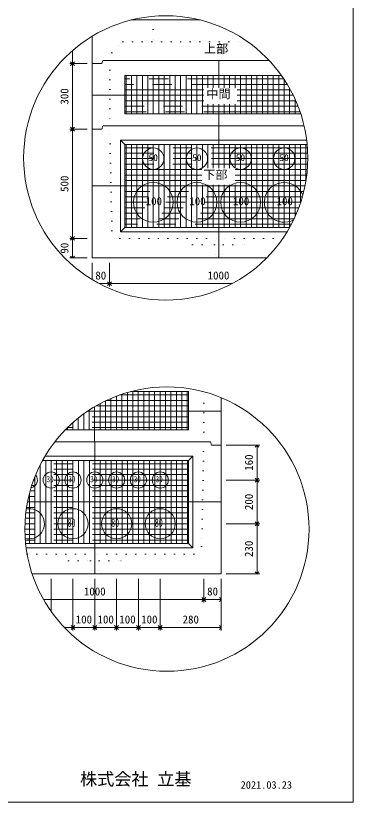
# Model space of a CAD drawing. Units: millimetres, scale not verified. Extents: x -4890 to 4890, y -2536 to 2138.
# Drawn here: x -2944 to -1830, y -2137 to 456 of the extents above; entities that cross this region are included whole.
import ezdxf
from ezdxf.enums import TextEntityAlignment as Align

# ---------------------------------------------------------------- set-up
doc = ezdxf.new("R2010")
doc.units = ezdxf.units.MM
doc.header["$LTSCALE"] = 10
for name, pattern in [('DASHED1', [1.8, 1.2, -0.6]), ('USER2', [50.8, 31.75, -6.35, 6.35, -6.35]), ('USER5', [3.185, 0.01, -3.175])]:
    doc.linetypes.add(name, pattern=pattern)
for name, color, linetype, lineweight in [('0-2_waku', 7, 'Continuous', 18), ('0-3_gaikei', 7, 'Continuous', 18), ('0-4_kakure', 7, 'DASHED1', 5), ('0-5_sunpou', 7, 'Continuous', 5), ('0-8_hole', 7, 'Continuous', 18), ('0-9_uchigawa', 6, 'Continuous', 18), ('0-E_文字１', 7, 'Continuous', 18), ('0-F_コア部分\u3000寸法補助線3', 150, 'USER2', 18), ('1-0_コア部分\u3000寸法補助線2', 150, 'USER2', 18), ('1-1_コア部分\u3000中心補助線', 1, 'Continuous', 18), ('1-2_コア部分\u3000寸法補助線', 7, 'USER2', 5), ('1-3_uchigawa2', 6, 'USER2', 18)]:
    doc.layers.add(name, color=color, linetype=linetype, lineweight=lineweight)
doc.styles.add('ＭＳ ゴシック', font='')
doc.styles.get('ＭＳ ゴシック').set_extended_font_data('MS Gothic')

# ---------------------------------------------------------------- blocks, each defined once
blk = doc.blocks.new('_Open90')
at = {"layer": '0-5_sunpou'}
blk.add_line((0, 0), (-1, 0), dxfattribs=at)
blk.add_lwpolyline([(-0.5, 0.5), (0, 0), (-0.5, -0.5)], dxfattribs=at)

msp = doc.modelspace()

# ---------------------------------------------------------------- linework, layer by layer
at = {"layer": '0-2_waku'}
for p in [(-1829.99, 2137.62), (-4889.99, -2137.38), (-4889.99, -2137.38), (-4889.99, -2137.38), (-4889.99, -2137.38)]:
    msp.add_line(p, (-1829.99, -2137.38), dxfattribs=at)
at = {"layer": '0-3_gaikei'}
for p, q in [((-2562.74, 441.98), (-2508.69, 441.98)), ((-2562.74, 441.98), (-2508.69, 441.98)), ((-2562.74, 441.98), (-2508.69, 441.98)), ((-2335.64, 441.98), (-2562.74, 441.98)), ((-2562.69, 441.98), (-2335.64, 441.98)), ((-2562.69, 441.98), (-2335.64, 441.98)), ((-2692.29, 297.98), (-2692.29, 387.99)), ((-2692.29, 297.98), (-2692.29, -342.82)), ((-2659.89, 297.98), (-2692.29, 297.98)), ((-2659.89, 297.98), (-2692.29, 297.98)), ((-2656.29, 308.78), (-2659.89, 297.98)), ((-2274.08, 308.78), (-2655.68, 308.78)), ((-2108.1, 308.78), (-2274.69, 308.78)), ((-2659.89, 81.98), (-2692.29, 81.98)), ((-2659.89, 81.98), (-2692.29, 81.98)), ((-2656.29, 92.78), (-2659.89, 81.98)), ((-2274.08, 92.78), (-2655.68, 92.78)), ((-1992.39, 92.78), (-2274.69, 92.78)), ((-2692.29, -342.82), (-2115.98, -342.82)), ((-2692.29, -342.82), (-2115.98, -342.82)), ((-2692.29, -342.82), (-2115.98, -342.82)), ((-2265.59, -1161.41), (-2265.59, -803.45)), ((-2301.59, -949.01), (-2297.99, -959.81)), ((-2265.59, -959.81), (-2297.99, -959.81))]:
    msp.add_line(p, q, dxfattribs=at)
for points in [[(-2301.59, -949.01), (-2683.19, -949.01), (-2815.26, -949.01)], [(-2889.9, -1384.61), (-2265.59, -1384.61), (-2265.59, -959.81)], [(-2880.76, -1384.61), (-2265.59, -1384.61), (-2265.59, -959.81)]]:
    msp.add_lwpolyline(points, dxfattribs=at)
at = {"layer": '0-4_kakure', "linetype": 'USER5', "lineweight": 18}
for p, q in [((-2490.69, 441.98), (-2490.69, 454.1)), ((-2490.69, 441.98), (-2490.69, 369.98)), ((-2626.88, 333.98), (-2590.88, 369.98)), ((-2590.88, 369.98), (-2178.6, 369.98)), ((-2626.88, 333.98), (-2634.08, 308.78)), ((-2634.08, 308.78), (-2634.08, 92.78)), ((-2626.65, -252.82), (-2634.08, 92.78)), ((-2626.65, -252.82), (-2600.9, -278.02)), ((-2600.9, -278.02), (-2274.08, -278.02)), ((-2360.48, -299.62), (-2382.08, -278.02)), ((-2062.43, -278.02), (-2274.08, -278.02)), ((-2187.68, -299.62), (-2166.08, -278.02)), ((-2360.48, -299.62), (-2288.48, -299.62)), ((-2288.48, -299.62), (-2285.6, -342.82)), ((-2259.68, -299.62), (-2262.56, -342.82)), ((-2259.68, -299.62), (-2187.68, -299.62)), ((-2323.19, -949.01), (-2323.19, -783.87)), ((-2323.19, -949.01), (-2330.62, -1294.61)), ((-2330.62, -1294.61), (-2356.37, -1319.81)), ((-2906.42, -1319.81), (-2683.19, -1319.81)), ((-2769.59, -1341.41), (-2791.19, -1319.81)), ((-2356.37, -1319.81), (-2683.19, -1319.81)), ((-2596.79, -1341.41), (-2575.19, -1319.81)), ((-2769.59, -1341.41), (-2697.59, -1341.41)), ((-2697.59, -1341.41), (-2694.71, -1384.61)), ((-2668.79, -1341.41), (-2671.67, -1384.61)), ((-2668.79, -1341.41), (-2596.79, -1341.41))]:
    msp.add_line(p, q, dxfattribs=at)
at = {"layer": '0-5_sunpou', "color": 150, "lineweight": 18}
for p, q in [((-2756.6, 341.1), (-2756.6, 310.94)), ((-2708.13, 297.98), (-2765.96, 297.98)), ((-2723.97, 297.98), (-2765.96, 297.98)), ((-2756.6, 285.02), (-2756.6, 94.94)), ((-2708.13, 81.98), (-2765.96, 81.98)), ((-2708.13, 81.98), (-2765.96, 81.98)), ((-2756.6, 69.02), (-2756.6, -265.06)), ((-2708.13, -278.02), (-2765.96, -278.02)), ((-2723.97, -278.02), (-2765.96, -278.02)), ((-2756.6, -290.98), (-2756.6, -329.86)), ((-2708.13, -342.82), (-2765.96, -342.82)), ((-2692.29, -358.66), (-2692.29, -413.87)), ((-2634.69, -358.66), (-2634.69, -436.72)), ((-2634.69, -358.66), (-2634.69, -436.72)), ((-2668.51, -427.36), (-2647.65, -427.36)), ((-2621.73, -427.36), (-2229.87, -427.36)), ((-2249.75, -959.81), (-2138.44, -959.81)), ((-2147.8, -972.77), (-2147.8, -1062.05)), ((-2249.75, -1075.01), (-2138.44, -1075.01)), ((-2249.75, -1075.01), (-2138.44, -1075.01)), ((-2147.8, -1087.97), (-2147.8, -1206.05)), ((-2249.75, -1219.01), (-2138.44, -1219.01)), ((-2249.75, -1219.01), (-2138.44, -1219.01)), ((-2147.8, -1231.97), (-2147.8, -1371.65)), ((-2249.75, -1384.61), (-2138.44, -1384.61)), ((-2827.19, -1400.45), (-2827.19, -1508.25)), ((-2755.19, -1400.45), (-2755.19, -1570.91)), ((-2755.19, -1400.45), (-2755.19, -1570.91)), ((-2683.19, -1400.45), (-2683.19, -1570.91)), ((-2683.19, -1400.45), (-2683.19, -1570.91)), ((-2611.19, -1400.45), (-2611.19, -1570.91)), ((-2611.19, -1400.45), (-2611.19, -1570.91)), ((-2539.19, -1400.45), (-2539.19, -1570.91)), ((-2539.19, -1400.45), (-2539.19, -1570.91)), ((-2467.19, -1400.45), (-2467.19, -1570.91)), ((-2467.19, -1400.45), (-2467.19, -1570.91)), ((-2323.19, -1400.45), (-2323.19, -1478.51)), ((-2323.19, -1400.45), (-2323.19, -1478.51)), ((-2265.59, -1400.45), (-2265.59, -1478.51)), ((-2265.59, -1400.45), (-2265.59, -1570.91)), ((-2852.16, -1469.15), (-2336.15, -1469.15)), ((-2310.23, -1469.15), (-2278.55, -1469.15)), ((-2783.05, -1561.55), (-2768.15, -1561.55)), ((-2742.23, -1561.55), (-2696.15, -1561.55)), ((-2670.23, -1561.55), (-2624.15, -1561.55)), ((-2598.23, -1561.55), (-2552.15, -1561.55)), ((-2526.23, -1561.55), (-2480.15, -1561.55)), ((-2454.23, -1561.55), (-2278.55, -1561.55))]:
    msp.add_line(p, q, dxfattribs=at)
for centre in [(-2449.19, -12.94), (-2444.98, -1236.66)]:
    msp.add_circle(centre, 468.88, dxfattribs=at)
at = {"layer": '0-8_hole'}
for centre, radius in [((-2490.08, -15.22), 35.28), ((-2346.08, -15.22), 35.28), ((-2202.08, -15.22), 35.28), ((-2058.08, -15.22), 35.28), ((-2490.08, -159.22), 65.52), ((-2346.08, -159.22), 65.52), ((-2202.08, -159.22), 65.52), ((-2827.19, -1075.01), 26.64), ((-2755.19, -1075.01), 26.64), ((-2683.19, -1075.01), 26.64), ((-2611.19, -1075.01), 26.64), ((-2539.19, -1075.01), 26.64), ((-2467.19, -1075.01), 26.64), ((-2755.19, -1219.01), 49.68), ((-2611.19, -1219.01), 49.68), ((-2467.19, -1219.01), 49.68)]:
    msp.add_circle(centre, radius, dxfattribs=at)
for centre, radius, start, end in [((-2058.08, -159.22), 65.52, 20.66629, 298.32089), ((-2899.19, -1075.01), 26.64, 281.59033, 39.2294), ((-2899.19, -1219.01), 49.68, 253.99064, 101.55918)]:
    msp.add_arc(centre, radius, start, end, dxfattribs=at)
at = {"layer": '0-9_uchigawa'}
for p, q in [((-2598.08, 45.98), (-2583.68, 31.58)), ((-2598.08, -256.42), (-2598.08, 45.98)), ((-2583.68, 31.58), (-2274.08, 31.58)), ((-2583.68, -242.02), (-2583.68, 31.58)), ((-2274.08, 31.58), (-1982.43, 31.58)), ((-2598.08, -256.42), (-2583.68, -242.02)), ((-2598.08, -256.42), (-2048.48, -256.42)), ((-2583.68, -242.02), (-2040.08, -242.02)), ((-2373.59, -1283.81), (-2373.59, -1010.21)), ((-2359.19, -1298.21), (-2359.19, -995.81)), ((-2911.48, -1283.81), (-2373.59, -1283.81)), ((-2359.19, -1298.21), (-2373.59, -1283.81)), ((-2909.8, -1298.21), (-2359.19, -1298.21))]:
    msp.add_line(p, q, dxfattribs=at)
for points in [[(-2598.08, 45.98), (-2274.08, 45.98), (-1984.03, 45.98)], [(-2855.55, -1010.21), (-2683.19, -1010.21), (-2373.59, -1010.21), (-2359.19, -995.81)], [(-2847.27, -995.81), (-2683.19, -995.81), (-2359.19, -995.81)]]:
    msp.add_lwpolyline(points, dxfattribs=at)
at = {"layer": '0-F_コア部分\u3000寸法補助線3'}
for p, q in [((-2580.08, 132.38), (-2580.08, 258.38)), ((-2544.08, 132.38), (-2544.08, 258.38)), ((-2508.08, 132.38), (-2508.08, 258.38)), ((-2472.08, 132.38), (-2472.08, 258.38)), ((-2436.08, 132.38), (-2436.08, 258.38)), ((-2400.08, 132.38), (-2400.08, 258.38)), ((-2364.08, 132.38), (-2364.08, 258.38)), ((-2328.08, 132.38), (-2328.08, 258.38)), ((-2292.08, 218.61), (-2292.08, 258.38)), ((-2256.08, 218.61), (-2256.08, 258.38)), ((-2220.08, 218.61), (-2220.08, 258.38)), ((-2184.08, 132.38), (-2184.08, 258.38)), ((-2148.08, 132.38), (-2148.08, 258.38)), ((-2112.08, 132.38), (-2112.08, 258.38)), ((-2076.08, 132.38), (-2076.08, 258.38)), ((-2323.08, 211.58), (-2583.68, 211.58)), ((-2037.56, 211.58), (-2212.91, 211.58)), ((-2040.08, 132.38), (-2040.08, 216.13)), ((-2323.08, 175.58), (-2583.68, 175.58)), ((-2292.08, 132.38), (-2292.08, 164.7)), ((-2256.08, 132.38), (-2256.08, 164.7)), ((-2220.08, 132.38), (-2220.08, 164.7)), ((-2019.88, 175.58), (-2212.91, 175.58)), ((-2004.08, 132.38), (-2004.08, 134.45)), ((-2580.08, -242.02), (-2580.08, 31.58)), ((-2544.08, -242.02), (-2544.08, 31.58)), ((-2508.08, -242.02), (-2508.08, 31.58)), ((-2472.08, -242.02), (-2472.08, 31.58)), ((-2436.08, -242.02), (-2436.08, 31.58)), ((-2400.08, -242.02), (-2400.08, 31.58)), ((-2364.08, -242.02), (-2364.08, 31.58)), ((-2328.08, -47.19), (-2328.08, 31.58)), ((-2292.08, -47.19), (-2292.08, 31.58)), ((-2256.08, -47.19), (-2256.08, 31.58)), ((-2220.08, -47.19), (-2220.08, 31.58)), ((-2184.08, -242.02), (-2184.08, 31.58)), ((-2148.08, -242.02), (-2148.08, 31.58)), ((-2112.08, -242.02), (-2112.08, 31.58)), ((-2076.08, -242.02), (-2076.08, 31.58)), ((-2040.08, -242.02), (-2040.08, 31.58)), ((-2004.08, -160.33), (-2004.08, 31.58)), ((-1981.53, 20.78), (-2583.68, 20.78)), ((-1980.32, -15.22), (-2583.68, -15.22)), ((-2329.7, -51.22), (-2583.68, -51.22)), ((-1981.88, -51.22), (-2219.54, -51.22)), ((-2329.7, -87.22), (-2583.68, -87.22)), ((-2328.08, -242.02), (-2328.08, -101.1)), ((-2292.08, -242.02), (-2292.08, -101.1)), ((-2256.08, -242.02), (-2256.08, -101.1)), ((-2220.08, -242.02), (-2220.08, -101.1)), ((-1986.23, -87.22), (-2219.54, -87.22)), ((-1993.46, -123.22), (-2583.68, -123.22)), ((-2003.71, -159.22), (-2583.68, -159.22)), ((-2017.19, -195.22), (-2583.68, -195.22)), ((-2034.22, -231.22), (-2583.68, -231.22)), ((-2593.8, -909.41), (-2593.8, -792.03)), ((-2557.8, -909.41), (-2557.8, -783.41)), ((-2521.8, -909.41), (-2521.8, -783.41)), ((-2485.8, -909.41), (-2485.8, -783.41)), ((-2449.8, -909.41), (-2449.8, -783.41)), ((-2413.8, -909.41), (-2413.8, -783.41)), ((-2377.8, -909.41), (-2377.8, -783.41)), ((-2665.8, -909.41), (-2665.8, -823.04)), ((-2629.8, -909.41), (-2629.8, -805.74)), ((-2701.8, -909.41), (-2701.8, -844.37)), ((-2374.2, -830.21), (-2678.74, -830.21)), ((-2737.8, -909.41), (-2737.8, -870.46)), ((-2374.2, -866.21), (-2732.41, -866.21)), ((-2773.8, -909.41), (-2773.8, -902.41)), ((-2845.19, -1283.81), (-2845.19, -1010.21)), ((-2809.19, -1283.81), (-2809.19, -1010.21)), ((-2773.19, -1283.81), (-2773.19, -1010.21)), ((-2737.19, -1283.81), (-2737.19, -1010.21)), ((-2701.19, -1283.81), (-2701.19, -1010.21)), ((-2665.19, -1283.81), (-2665.19, -1010.21)), ((-2629.19, -1283.81), (-2629.19, -1010.21)), ((-2593.19, -1283.81), (-2593.19, -1010.21)), ((-2557.19, -1283.81), (-2557.19, -1010.21)), ((-2521.19, -1283.81), (-2521.19, -1010.21)), ((-2485.19, -1283.81), (-2485.19, -1010.21)), ((-2449.19, -1283.81), (-2449.19, -1010.21)), ((-2413.19, -1283.81), (-2413.19, -1010.21)), ((-2377.19, -1283.81), (-2377.19, -1010.21)), ((-2373.59, -1021.01), (-2861.32, -1021.01)), ((-2373.59, -1057.01), (-2878.08, -1057.01)), ((-2881.19, -1283.81), (-2881.19, -1064.7)), ((-2373.59, -1093.01), (-2891.31, -1093.01)), ((-2373.59, -1129.01), (-2901.33, -1129.01)), ((-2373.59, -1165.01), (-2908.35, -1165.01)), ((-2373.59, -1201.01), (-2912.5, -1201.01)), ((-2373.59, -1237.01), (-2913.86, -1237.01)), ((-2373.59, -1273.01), (-2912.45, -1273.01))]:
    msp.add_line(p, q, dxfattribs=at)
at = {"layer": '1-0_コア部分\u3000寸法補助線2'}
for p, q in [((-2562.08, 132.38), (-2562.08, 258.38)), ((-2526.08, 132.38), (-2526.08, 258.38)), ((-2490.08, 132.38), (-2490.08, 258.38)), ((-2454.08, 132.38), (-2454.08, 258.38)), ((-2382.08, 132.38), (-2382.08, 258.38)), ((-2310.08, 218.61), (-2310.08, 258.38)), ((-2238.08, 218.61), (-2238.08, 258.38)), ((-2166.08, 132.38), (-2166.08, 258.38)), ((-2094.08, 132.38), (-2094.08, 258.38)), ((-2047.9, 229.58), (-2583.68, 229.58)), ((-2012.42, 157.58), (-2583.68, 157.58)), ((-2310.08, 132.38), (-2310.08, 164.7)), ((-2238.08, 132.38), (-2238.08, 164.7)), ((-2022.08, 132.38), (-2022.08, 180.51)), ((-2526.08, -242.02), (-2526.08, 31.58)), ((-2490.08, -242.02), (-2490.08, 31.58)), ((-2454.08, -242.02), (-2454.08, 31.58)), ((-2382.08, -242.02), (-2382.08, 31.58)), ((-2310.08, -47.19), (-2310.08, 31.58)), ((-2238.08, -47.19), (-2238.08, 31.58)), ((-2166.08, -242.02), (-2166.08, 31.58)), ((-2094.08, -242.02), (-2094.08, 31.58)), ((-2022.08, -206.39), (-2022.08, 31.58)), ((-1980.57, 2.78), (-2583.68, 2.78)), ((-2329.7, -69.22), (-2583.68, -69.22)), ((-1983.7, -69.22), (-2219.54, -69.22)), ((-2310.08, -242.02), (-2310.08, -101.1)), ((-2238.08, -242.02), (-2238.08, -101.1)), ((-1998.2, -141.22), (-2583.68, -141.22)), ((-2025.24, -213.22), (-2583.68, -213.22)), ((-2575.8, -909.41), (-2575.8, -786.4)), ((-2503.8, -909.41), (-2503.8, -783.41)), ((-2431.8, -909.41), (-2431.8, -783.41)), ((-2647.8, -909.41), (-2647.8, -813.92)), ((-2374.2, -812.21), (-2644.2, -812.21)), ((-2719.8, -909.41), (-2719.8, -856.77)), ((-2374.2, -884.21), (-2754.21, -884.21)), ((-2791.19, -1283.81), (-2791.19, -1010.21)), ((-2719.19, -1283.81), (-2719.19, -1010.21)), ((-2647.19, -1283.81), (-2647.19, -1010.21)), ((-2575.19, -1283.81), (-2575.19, -1010.21)), ((-2503.19, -1283.81), (-2503.19, -1010.21)), ((-2431.19, -1283.81), (-2431.19, -1010.21)), ((-2863.19, -1283.81), (-2863.19, -1024.65)), ((-2373.59, -1039.01), (-2870.16, -1039.01)), ((-2373.59, -1111.01), (-2896.71, -1111.01)), ((-2899.19, -1283.81), (-2899.19, -1120.29)), ((-2373.59, -1183.01), (-2910.78, -1183.01)), ((-2373.59, -1255.01), (-2913.5, -1255.01))]:
    msp.add_line(p, q, dxfattribs=at)
at = {"layer": '1-1_コア部分\u3000中心補助線'}
for p, q in [((-2274.08, 218.61), (-2274.08, 308.78)), ((-2323.08, 193.58), (-2692.29, 193.58)), ((-2028.24, 193.58), (-2212.91, 193.58)), ((-2274.08, 92.78), (-2274.08, 164.7)), ((-2274.08, -47.19), (-2274.08, 92.78)), ((-2274.08, -342.82), (-2274.08, -101.1)), ((-2691.68, -105.22), (-1989.48, -105.22)), ((-2266.82, -848.21), (-2707.57, -848.21)), ((-2683.8, -949.01), (-2683.8, -833.16)), ((-2683.19, -1384.61), (-2683.19, -949.01)), ((-2905.21, -1147.01), (-2265.59, -1147.01))]:
    msp.add_line(p, q, dxfattribs=at)
at = {"layer": '1-2_コア部分\u3000寸法補助線'}
for p, q in [((-2059.35, 247.58), (-2583.68, 247.58)), ((-2562.08, 132.38), (-2562.08, 258.38)), ((-2490.08, 132.38), (-2490.08, 258.38)), ((-2418.08, 132.38), (-2418.08, 258.38)), ((-2346.08, 132.38), (-2346.08, 258.38)), ((-2202.08, 132.38), (-2202.08, 258.38)), ((-2130.08, 132.38), (-2130.08, 258.38)), ((-2058.08, 132.38), (-2058.08, 245.67)), ((-2005.81, 139.58), (-2583.68, 139.58)), ((-2562.08, -242.02), (-2562.08, 31.58)), ((-2490.08, -242.02), (-2490.08, 31.58)), ((-2418.08, -242.02), (-2418.08, 31.58)), ((-2346.08, -242.02), (-2346.08, 31.58)), ((-2202.08, -242.02), (-2202.08, 31.58)), ((-2130.08, -242.02), (-2130.08, 31.58)), ((-2058.08, -242.02), (-2058.08, 31.58)), ((-1986.08, -86.25), (-1986.08, 31.58)), ((-1980.75, -33.22), (-2583.68, -33.22)), ((-2010.03, -177.22), (-2583.68, -177.22)), ((-2611.8, -909.41), (-2611.8, -798.46)), ((-2374.2, -794.21), (-2600.17, -794.21)), ((-2539.8, -909.41), (-2539.8, -783.41)), ((-2467.8, -909.41), (-2467.8, -783.41)), ((-2395.8, -909.41), (-2395.8, -783.41)), ((-2374.2, -902.21), (-2773.6, -902.21)), ((-2755.8, -909.41), (-2755.8, -885.61)), ((-2827.19, -1283.81), (-2827.19, -1010.21)), ((-2755.19, -1283.81), (-2755.19, -1010.21)), ((-2611.19, -1283.81), (-2611.19, -1010.21)), ((-2539.19, -1283.81), (-2539.19, -1010.21)), ((-2467.19, -1283.81), (-2467.19, -1010.21)), ((-2395.19, -1283.81), (-2395.19, -1010.21)), ((-2373.59, -1075.01), (-2885.11, -1075.01)), ((-2899.19, -1283.81), (-2899.19, -1120.29)), ((-2373.59, -1219.01), (-2913.52, -1219.01))]:
    msp.add_line(p, q, dxfattribs=at)
at = {"layer": '1-3_uchigawa2'}
for p, q in [((-2583.68, 258.38), (-2274.08, 258.38)), ((-2583.68, 258.38), (-2583.68, 132.38)), ((-2066.79, 258.38), (-2274.08, 258.38)), ((-2583.68, 132.38), (-2274.08, 132.38)), ((-2003.4, 132.38), (-2274.08, 132.38)), ((-2374.2, -783.41), (-2565.03, -783.41)), ((-2374.2, -783.41), (-2374.2, -909.41)), ((-2780.77, -909.41), (-2683.8, -909.41)), ((-2374.2, -909.41), (-2683.8, -909.41))]:
    msp.add_line(p, q, dxfattribs=at)

# ---------------------------------------------------------------- block references
at = {"layer": '0-5_sunpou', "xscale": 12.96, "yscale": 12.96}
for p, rotation in [((-2756.6, 297.98), 270), ((-2756.6, 297.98), 90), ((-2756.6, 81.98), 270), ((-2756.6, 81.98), 90), ((-2756.6, -278.02), 270), ((-2756.6, -278.02), 90), ((-2756.6, -342.82), 270), ((-2634.69, -427.36), 180), ((-2147.8, -959.81), 90), ((-2147.8, -1075.01), 270), ((-2147.8, -1075.01), 90), ((-2147.8, -1219.01), 270), ((-2147.8, -1219.01), 90), ((-2147.8, -1384.61), 270), ((-2323.19, -1469.15), 180), ((-2755.19, -1561.55), 180), ((-2683.19, -1561.55), 180), ((-2611.19, -1561.55), 180), ((-2539.19, -1561.55), 180), ((-2467.19, -1561.55), 180)]:
    msp.add_blockref('_Open90', p, dxfattribs=dict(at, rotation=rotation))
for p in [(-2634.69, -427.36), (-2323.19, -1469.15), (-2265.59, -1469.15), (-2755.19, -1561.55), (-2683.19, -1561.55), (-2611.19, -1561.55), (-2539.19, -1561.55), (-2467.19, -1561.55), (-2265.59, -1561.55)]:
    msp.add_blockref('_Open90', p, dxfattribs=at)

# ---------------------------------------------------------------- texts
at = {"layer": '0-5_sunpou', "style": 'ＭＳ ゴシック'}
for s, p in [('300', (-2762.36, 162.98)), ('500', (-2762.36, -125.02)), ('90', (-2762.36, -328.42)), ('160', (-2153.56, -1044.41)), ('200', (-2153.56, -1174.01)), ('230', (-2153.56, -1328.81))]:
    msp.add_text(s, height=26.39, rotation=90, dxfattribs=at).set_placement(p, align=Align.BOTTOM_LEFT)
for s, p in [('80', (-2681.49, -421.6)), ('1000', (-2310.69, -421.6)), ('1000', (-2719.19, -1463.39)), ('80', (-2312.39, -1463.39)), ('100', (-2746.19, -1555.79)), ('100', (-2674.19, -1555.79)), ('100', (-2602.19, -1555.79)), ('100', (-2530.19, -1555.79)), ('280', (-2393.39, -1555.79))]:
    msp.add_text(s, height=26.39, dxfattribs=at).set_placement(p, align=Align.BOTTOM_LEFT)
at = {"layer": '0-E_文字１', "style": 'ＭＳ ゴシック'}
for s, height, p in [('上部', 29.33, (-2322.88, 324.34)), ('中間', 29.33, (-2315.16, 174.87)), ('50', 22.43, (-2505.62, -29.87)), ('50', 22.43, (-2361.62, -29.87)), ('50', 22.43, (-2217.62, -29.87)), ('50', 22.43, (-2073.62, -29.87)), ('下部', 29.33, (-2325.39, -91.38)), ('100', 26.39, (-2515.24, -176.63)), ('100', 26.39, (-2371.24, -176.63)), ('100', 26.39, (-2227.24, -176.63)), ('100', 26.39, (-2083.24, -176.63)), ('株式会社 立基', 41.57, (-2732.22, -2093.9)), ('2021.03.23', 24.94, (-2201.71, -2100.11))]:
    msp.add_text(s, height=height, dxfattribs=at).set_placement(p, align=Align.BOTTOM_LEFT)
at = {"layer": '0-E_文字１', "style": 'ＭＳ ゴシック', "width": 0.7}
for s, height, p in [('30', 20.19, (-2842.31, -1088.35)), ('30', 20.19, (-2770.31, -1088.35)), ('30', 20.19, (-2698.31, -1088.35)), ('30', 20.19, (-2626.31, -1088.35)), ('30', 20.19, (-2554.31, -1088.35)), ('30', 20.19, (-2482.31, -1088.35)), ('80', 26.39, (-2773.24, -1236.78)), ('80', 26.39, (-2629.24, -1236.78)), ('80', 26.39, (-2485.24, -1236.78))]:
    msp.add_text(s, height=height, dxfattribs=at).set_placement(p, align=Align.BOTTOM_LEFT)

doc.saveas('drawing.dxf')
